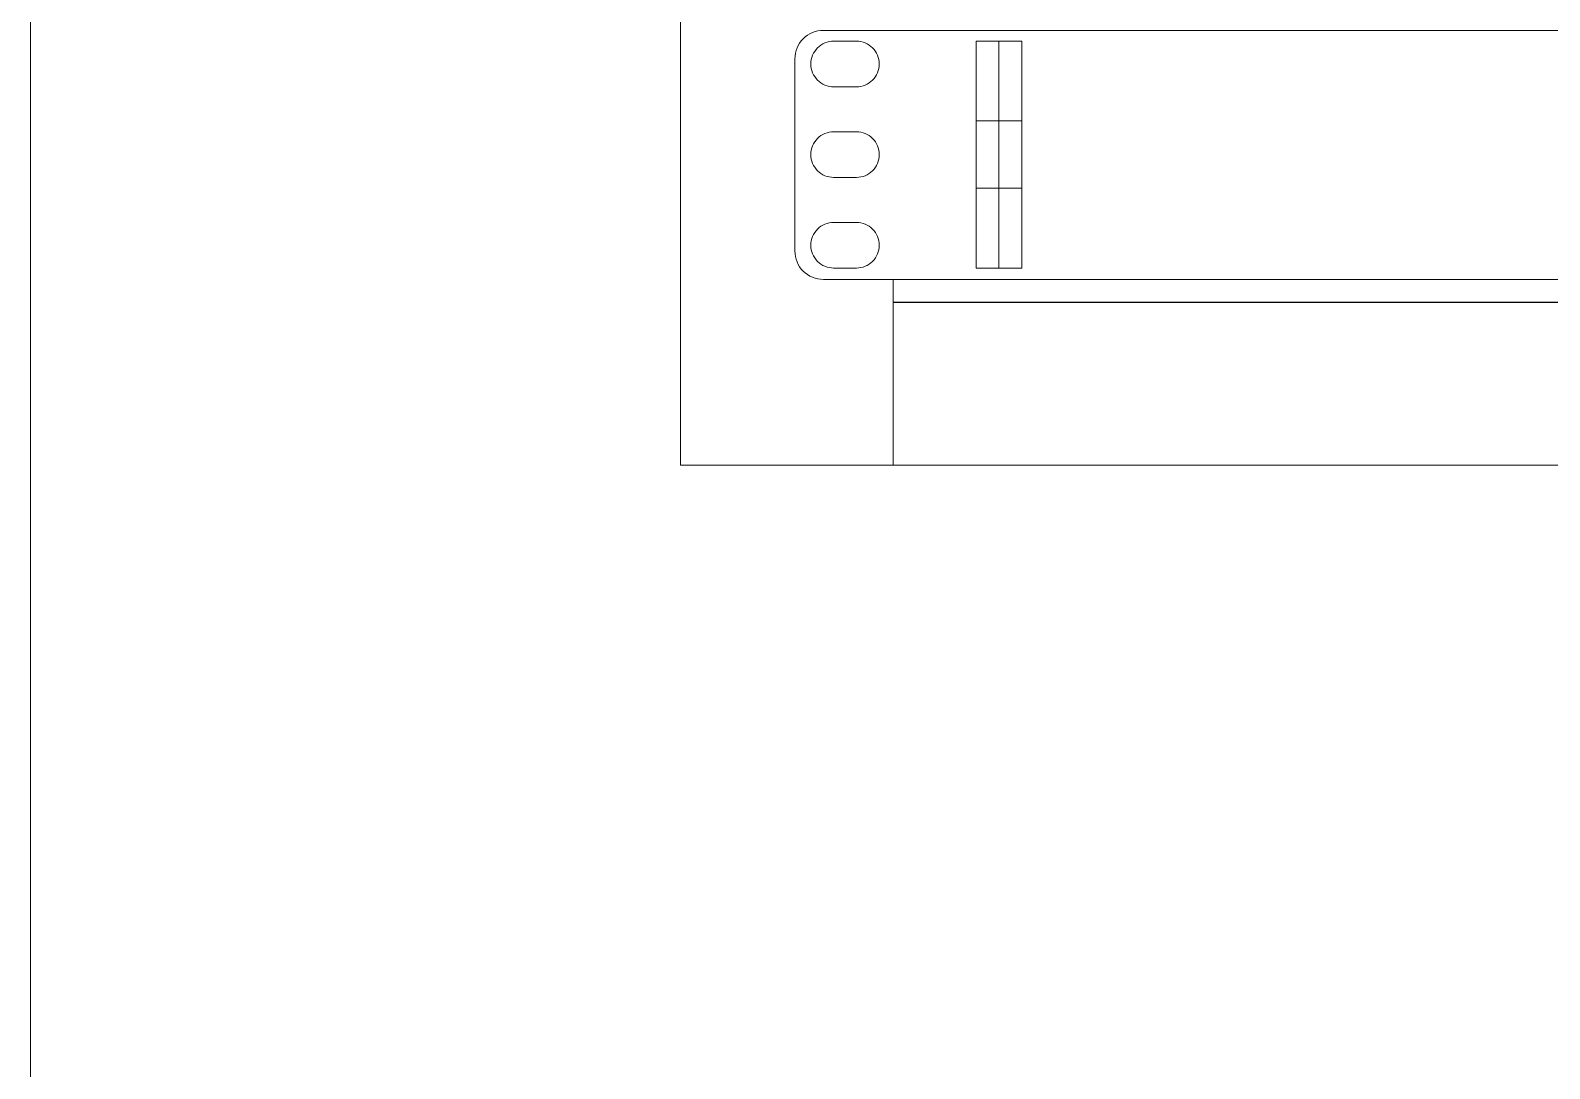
# Model space of a CAD drawing. Header units: millimetres. Extents: x 1256 to 2931, y 3298 to 3694.
# Drawn here: x 2738.52 to 2750.62, y 3395.55 to 3403.82 of the extents above; entities that cross this region are included whole.
import ezdxf

# ---------------------------------------------------------------- set-up
doc = ezdxf.new("R2010")
doc.units = ezdxf.units.MM
doc.layers.get('0').update_dxf_attribs({"color": 250, "lineweight": 5})
for name, color, linetype, lineweight in [('(C)1U - Gestion Cable', 250, 'Continuous', 5), ('Canales', 250, 'Continuous', 25), ('Rack 1 - 2', 250, 'Continuous', 5), ('trazo fino', 7, 'Continuous', 20)]:
    doc.layers.add(name, color=color, linetype=linetype, lineweight=lineweight)

# ---------------------------------------------------------------- blocks, each defined once
blk = doc.blocks.new('1U - Peine Cable Rack')
at = {"layer": '(C)1U - Gestion Cable'}
for points in [[(-5.8, 37.7), (466.8, 37.7, -0.414214), (471.8, 32.7), (471.8, -1, -0.414214), (466.8, -6), (-5.8, -6, -0.414214), (-10.8, -1), (-10.8, 32.7, -0.414214)], [(-4, 27.8), (0, 27.8, 0.414214), (4, 31.8), (4, 31.8, 0.414214), (0, 35.8), (-4, 35.8, 0.414214), (-8, 31.8), (-8, 31.8, 0.414214)], [(-4, 11.9), (0, 11.9, 0.414214), (4, 15.9), (4, 15.9, 0.414214), (0, 19.9), (-4, 19.9, 0.414214), (-8, 15.9), (-8, 15.9, 0.414214)], [(-4, -4), (0, -4, 0.414214), (4, 0), (4, 0, 0.414214), (0, 4), (-4, 4, 0.414214), (-8, 0), (-8, 0, 0.414214)]]:
    blk.add_lwpolyline(points, format="xyb", close=True, dxfattribs=at)
for points in [[(25, 35.8), (21, 35.8), (21, 21.8), (25, 21.8)], [(25, 35.8), (29, 35.8), (29, 21.8), (25, 21.8)], [(25, 21.8), (21, 21.8), (21, 10), (25, 10)], [(25, 21.8), (29, 21.8), (29, 10), (25, 10)], [(25, 10), (21, 10), (21, -4), (25, -4)], [(25, 10), (29, 10), (29, -4), (25, -4)]]:
    blk.add_lwpolyline(points, close=True, dxfattribs=at)

msp = doc.modelspace()

# ---------------------------------------------------------------- linework, layer by layer
at = {"layer": 'Canales'}
msp.add_line((2745.39, 3401.655), (2765.72, 3401.655), dxfattribs=at)
at = {"layer": 'Rack 1 - 2'}
for p, q in [((2743.696, 3424.074), (2743.696, 3400.356)), ((2743.696, 3400.356), (2743.696, 3402.332)), ((2745.39, 3401.836), (2745.39, 3400.356)), ((2752.59, 3400.356), (2743.696, 3400.356))]:
    msp.add_line(p, q, dxfattribs=at)
at = {"layer": 'trazo fino'}
msp.add_line((2738.517, 3441.772), (2738.517, 3380.943), dxfattribs=at)

# ---------------------------------------------------------------- block references
at = {"xscale": 0.04542036937861873, "yscale": 0.04542036937861873, "zscale": 0.04542036937861873}
msp.add_blockref('1U - Peine Cable Rack', (2745.098, 3402.109), dxfattribs=at)

doc.saveas('drawing.dxf')
